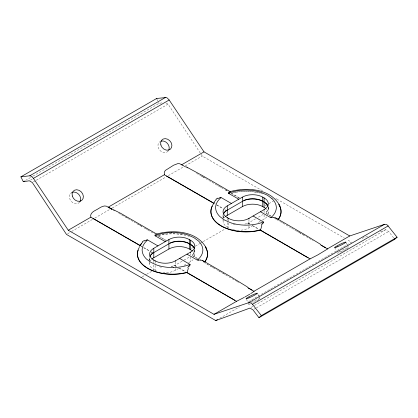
<?xml version="1.0" encoding="UTF-8"?>
<svg xmlns="http://www.w3.org/2000/svg" width="418" height="418" viewBox="0 0 418 418"><rect width="100%" height="100%" fill="white"/><g stroke="black" fill="none" stroke-linecap="round" stroke-linejoin="round"><path stroke-width="0.31" stroke-dasharray="2.09 1.57" d="M268.299 207.965L268.299 206.931M149.581 261.025L149.597 258.021A14.405 8.313 0 0 0 150.005 260.419M223.055 218.008L223.071 215.604A14.405 8.313 0 0 0 223.478 218.003M70.783 193.283L71.619 192.588M25.55 180.393L32.338 176.474M32.907 176.15L159.039 103.324L162.424 102.807M30.441 180.127L32.134 179.144M33.445 181.861L35.708 180.555M36.277 180.231L168.062 104.139L202.228 156.045L262.844 191.026M67.611 233.766L71.008 231.807M71.572 231.483L92.498 219.398M94.761 218.091L109.469 209.601M112.296 207.971L166.03 176.945M168.292 175.638L184.699 166.171M185.263 165.841L202.228 156.045M142.188 276.836L146.054 274.605M146.608 274.286L153.234 270.456M191.507 248.36L192.625 247.717M195.415 246.103L200.441 243.203M201.001 242.879L202.678 241.912M203.232 241.588L225.015 229.017M264.991 205.938L266.684 204.961M268.936 203.655L273.45 201.053M182.107 261.234L174.572 265.54A14.405 8.313 0 0 1 171.312 266.731M183.998 260.142L189.667 256.871M255.576 218.818L248.046 223.123A14.405 8.313 0 0 1 245.956 223.964M258.413 217.182L263.136 214.455M162.842 272.583A14.405 8.313 0 0 0 175.492 270.268L179.275 268.084M183.998 265.357L185.89 264.27M188.722 262.629L190.613 261.537A14.405 8.313 0 0 0 193.022 259.693M237.288 230.245A14.405 8.313 0 0 0 248.961 227.852L252.744 225.668M258.413 222.397L260.304 221.305M262.19 220.213L264.082 219.121A14.405 8.313 0 0 0 267.118 216.545M219.743 318.291L239.54 306.864M248.59 301.639L351.533 242.205L346.867 239.514M251.066 307.444L253.893 305.814M254.463 305.485L385.683 229.728L388.693 231.462L393.96 238.344M254.076 309.184L255.774 308.202M256.339 307.878L388.693 231.462M362.202 238.307L368.608 235.966M380.349 231.676L385.683 229.728M123.32 215.698L123.984 216.08M201.445 175.957L202.944 176.819M125.975 217.224L127.474 218.086M165.993 102.948L168.062 104.139M275.796 198.503L276.831 199.099M276.925 199.151L344.275 238.02M299.366 232.455L301.55 233.714M203.441 177.107L204.945 177.969M219.445 186.334L220.944 187.201M225.448 189.803L228.447 191.533M231.447 193.268L239.368 197.839M268.257 207.187A14.405 8.313 0 0 1 265.383 212.856L271.366 216.305M282.437 222.695L282.892 222.956M296.702 230.919L298.833 232.147M196.596 173.345L201.972 176.448M202.505 176.757L217.02 185.132M217.553 185.44L220.782 187.301M221.315 187.614L224.544 189.474M225.077 189.782L228.306 191.643M230.992 193.194L239.054 197.845M271.292 216.451L265.383 212.856M274.511 218.311L276.12 219.241M276.659 219.549L290.62 227.606M291.691 228.223L298.671 232.251M299.21 232.565L302.428 234.42M302.966 234.733L313.171 240.616M214.915 203.817L215.354 204.068M216.655 204.82L223.034 208.504M224.732 209.481L225.072 209.679M244.781 224.126A14.405 8.313 0 0 0 248.041 222.935L250.105 224.126M252.859 225.715L259.186 229.362M249.656 224.053L248.041 222.935M252.341 225.6L258.784 229.32M216.785 205.086L222.679 208.488M223.128 220.359A14.405 8.313 0 0 0 227.272 227.094L228.589 227.857A14.405 8.313 0 0 0 229.545 228.359M137.977 224.137L139.476 224.999M139.978 225.292L141.974 226.441M145.976 228.75L147.476 229.618M167.028 240.909L157.957 235.653M194.788 249.603A14.405 8.313 0 0 1 191.914 255.273L197.348 258.408M207.6 264.322L208.059 264.589M210.332 265.9L210.787 266.161M223.233 273.335L225.365 274.563M211.701 266.689L215.317 268.774M219.669 271.282L222.716 273.038M118.827 213.284L120.441 214.215M121.513 214.831L135.489 222.898M136.561 223.515L139.784 225.375M140.323 225.689L143.546 227.549M144.085 227.857L147.308 229.717M147.847 230.031L154.832 234.059M157.523 235.611L165.585 240.266M197.286 258.559L191.914 255.273M203.728 262.274L217.684 270.331M218.222 270.645L221.446 272.499M221.984 272.813L225.203 274.668M225.741 274.981L235.94 280.865M237.016 281.486L238.626 282.416M141.012 245.983L142.313 246.735M143.62 247.487L149.566 250.92M151.264 251.897L151.943 252.289M171.312 266.543A14.405 8.313 0 0 0 174.572 265.352L176.636 266.543M179.39 268.131L185.712 271.778M140.641 245.956L141.712 246.573M143.855 247.811L149.21 250.904M150.82 251.829L151.891 252.451M176.187 266.47L174.572 265.352M178.873 268.016L185.315 271.737M149.66 262.776A14.405 8.313 0 0 0 153.803 269.511L154.336 269.819M154.435 269.876L155.12 270.274A14.405 8.313 0 0 0 157.142 271.245M302.094 234.033L304.309 235.313M235.836 280.63L236.949 281.272M258.977 296.608L260.038 298.619M246.369 299.288L247.482 301.404M157.246 99.688L157.842 100.9M158.589 102.415L159.039 103.324M345.879 242.215L347.206 244.927M347.473 245.465L348.539 247.634A6.296 0.517 -26.7 0 0 341.563 250.476A6.296 0.517 -26.7 0 0 338.559 252.89A6.296 0.517 -26.7 0 0 347.975 248.104M334.646 247.508L336.553 251.385M257.906 294.356L258.711 296.106M248.01 302.559L248.809 304.294M223.055 214.465L223.071 216.226M149.592 257.467L149.602 258.643M268.299 208.154L268.299 213.243M264.082 210.986L264.082 212.579M264.082 214.883L264.082 219.121M248.961 219.45L248.961 224.267M248.961 225.568L248.961 227.852M228.589 219.403L228.589 220.929M228.589 222.966L228.589 227.857M227.272 218.896L227.272 220.422M227.272 222.533L227.272 227.094M223.055 218.609L223.055 221.216M194.83 250.57L194.83 255.659M190.613 253.402L190.613 254.996M190.613 256.976L190.613 261.537M175.492 261.867L175.492 266.36M175.492 268.638L175.492 270.268M155.12 261.82L155.12 263.345M155.12 265.383L155.12 270.274M153.803 261.318L153.803 262.838M153.803 264.949L153.803 269.511M149.581 261.678L149.587 263.633M158.589 235.527A35.065 20.242 0 0 1 189.375 236.363M158.474 235.355A35.065 20.242 0 0 1 184.526 234.89M161.395 267.18A14.405 8.313 0 0 1 158.098 266.376M150.402 260.989A14.405 8.313 0 0 1 149.597 257.833M194.788 249.792A14.405 8.313 0 0 1 191.763 255.576M150.767 260.33A14.405 8.313 0 0 1 151.394 259.599M193.022 251.626A14.405 8.313 0 0 1 194.527 257.363M224.236 217.914A14.405 8.313 0 0 1 224.863 217.182M268.257 207.375A14.405 8.313 0 0 1 265.231 213.159M234.404 229.9A14.405 8.313 0 0 1 231.786 229.247M266.491 209.209A14.405 8.313 0 0 1 267.995 214.946M232.058 193.111A35.065 20.242 0 0 1 262.844 193.947M233.798 192.505A35.065 20.242 0 0 1 260.466 193.053M235.308 224.832A14.405 8.313 0 0 1 231.567 223.959M223.478 217.815A14.405 8.313 0 0 1 223.071 215.416M168.161 151.07A6.296 5.115 50 0 1 159.77 150.234A6.296 5.115 50 0 1 159.901 141.697M79.629 202.181A6.296 5.115 50 0 1 71.138 201.23A6.296 5.115 50 0 1 71.588 192.677M251.432 302.454A6.296 0.517 -26.7 0 1 257.687 299.361A6.296 0.517 -26.7 0 1 259.912 298.854M258.674 299.716A6.296 0.517 -26.7 0 1 252.373 303.013M250.335 303.886A6.296 0.517 -26.7 0 1 249.536 303.604"/><path stroke-width="0.63" d="M216.252 199.605L214.727 201.351L214.053 203.3L164.326 174.766L164.284 172.216L165.293 170.46L173.637 165.204L178.094 163.501L179.876 163.809L181.908 164.906M188.356 268.325L187.081 272.395M261.83 225.908L260.513 230.052M140.688 245.199L141.383 243.548L142.784 242.022M260.576 229.921L260.597 229.874A35.065 20.242 0 0 1 221.174 225.798A35.065 20.242 0 0 1 214.1 203.043M187.123 272.306L187.128 272.296A35.065 20.242 0 0 1 148.996 268.926A35.065 20.242 0 0 1 139.309 247.372M189.025 266.532L189.469 265.759M262.494 224.116L262.901 223.4M189.871 265.059L189.568 265.587M263.33 222.674L263.074 223.113M139.387 246.442L141.383 243.548M155.12 235.156L155.971 234.341M228.589 192.74L229.44 191.925M141.179 277.526L215.782 320.58L249.938 308.097L252.942 309.837L258.961 317.701L261.354 315.606L397.1 237.231L387.549 225.265A4.561 2.633 60 0 0 386.415 224.529L384.57 224.294L349.751 235.966L327.404 248.867L321.411 245.298M258.961 317.701L394.712 239.331L397.1 237.231M149.999 256.433A14.405 8.313 0 0 1 152.962 253.068L168.924 243.809A14.405 8.313 0 0 1 189.291 243.804L190.613 244.567A14.405 8.313 0 0 1 194.616 249.023M223.468 214.016A14.405 8.313 0 0 1 226.431 210.651L242.393 201.392A14.405 8.313 0 0 1 262.765 201.387L264.082 202.15A14.405 8.313 0 0 1 267.797 205.855M250.68 293.666L254.107 291.383A8.37 0.794 -26.1 0 0 253.925 291.289L247.466 287.432M141.085 277.474L66.483 234.42L32.317 182.514L29.307 180.78L23.288 181.699L20.9 176.845L156.645 98.476L166.197 97.53A4.561 2.633 60 0 1 167.331 98.094L169.175 99.996L204.005 151.859L349.751 235.966M20.9 176.845L29.788 175.795L165.538 97.42M23.288 181.699L24.422 181.046M29.788 175.795L30.446 175.9A4.561 2.633 60 0 1 31.58 176.469L33.43 178.366L169.175 99.996M33.43 178.366L68.259 230.229L90.858 217.182L140.103 245.648M90.858 217.182C89.698 213.723 93.083 211.477 95.706 210.191C99.265 208.53 104.066 203.718 108.178 207.182L164.326 174.766M181.652 164.765L204.005 151.859M153.803 260.555L153.803 260.048A14.405 8.313 0 0 1 153.803 248.287L157.931 245.899A22.185 12.812 -60 0 1 158.412 245.596L164.833 241.886A22.185 12.812 -60 0 1 165.309 241.641L168.919 239.556A14.405 8.313 0 0 1 189.291 239.556L190.608 240.313L190.613 244.378A14.405 8.313 0 0 1 194.616 248.835M227.272 218.139L227.272 217.626A14.405 8.313 0 0 1 227.272 205.87L231.405 203.482A22.185 12.812 -60 0 1 231.88 203.179L238.302 199.47A22.185 12.812 -60 0 1 238.782 199.224L242.393 197.139A14.405 8.313 0 0 1 262.76 197.139L264.082 197.897L264.082 201.962A14.405 8.313 0 0 1 268.09 206.414M152.121 258.92A14.405 8.313 0 0 1 153.803 257.754L168.924 249.023A14.405 8.313 0 0 1 189.297 249.018L190.613 249.781A14.405 8.313 0 0 1 192.296 250.946M225.589 216.503A14.405 8.313 0 0 1 227.272 215.338L242.393 206.607A14.405 8.313 0 0 1 262.765 206.602L264.082 207.365A14.405 8.313 0 0 1 265.764 208.53M153.803 260.048L155.12 260.806A14.405 8.313 0 0 0 175.492 260.806L179.625 258.418A22.185 12.812 -60 0 1 180.101 258.115L186.522 254.405A22.185 12.812 -60 0 1 187.003 254.16L190.608 252.075A14.405 8.313 0 0 0 190.608 240.313M227.272 217.626L228.589 218.389A14.405 8.313 0 0 0 248.961 218.384L253.094 216.001A22.185 12.812 -60 0 1 253.569 215.698L259.996 211.989A22.185 12.812 -60 0 1 260.471 211.743L264.082 209.658A14.405 8.313 0 0 0 264.082 197.897M68.259 230.229L214.006 314.336L236.598 301.294L244.211 297.402M253.935 291.289L310.067 258.878L317.91 254.849L327.576 248.966A8.37 0.794 -26.1 0 0 327.399 248.872M249.797 294.178L244.891 297.01M215.782 320.58L217.48 319.598M214.006 314.336L248.82 302.663L384.57 224.294M248.82 302.663L250.669 302.898A4.561 2.633 60 0 1 251.803 303.64L252.462 304.294L388.207 225.924M217.93 198.555L220.056 197.667M144.456 240.972L146.587 240.084M186.214 166.813L202.056 175.388L230.104 191.611C247.101 186.872 271.125 188.643 280.029 206.152M108.868 207.443L120.562 213.279L156.635 234.028C173.632 229.289 197.651 231.06 206.56 248.569M271.914 217.715L274.004 217.559M198.487 260.127L200.535 259.975M198.445 260.132L198.686 260.101M230.104 191.611L230.631 192.024M156.635 234.028L157.022 234.268M108.178 207.182L108.821 207.537M183.695 165.904L184.019 166.082M182.034 164.979L182.676 165.335M310.067 258.878L308.254 257.869M110.551 208.498L111.193 208.854M236.598 301.294L234.785 300.291M184.662 166.437L184.981 166.615M185.305 166.792L185.623 166.97M108.952 207.605L109.589 207.965M111.512 209.031L111.836 209.209M182.932 165.476L183.445 165.758M92.958 218.442L140.124 245.47M186.909 167.686L187.233 167.864M109.72 208.033L110.227 208.321M113.759 210.28L114.083 210.463M243.887 200.64L243.887 200.447A14.405 8.313 0 0 1 262.765 201.199L264.082 201.962M320.684 244.953L321.761 245.575M322.294 245.883L325.517 247.743M238.782 199.224L228.51 193.299A30.566 17.645 0 0 1 244.807 190.127A29.448 16.997 0 0 1 247.451 190.133L250.413 190.305A30.807 17.781 0 0 1 261.569 192.604L267.421 195.243L271.993 198.618M260.471 211.743L270.796 217.7A30.566 17.645 0 0 0 276.22 208.963A29.448 16.997 0 0 0 276.282 206.769L275.985 205.06A30.807 17.781 0 0 0 271.993 198.618M231.405 203.482L221.132 197.557A30.566 17.645 0 0 0 215.714 206.293A29.448 16.997 0 0 0 215.651 208.493L215.949 210.202A30.807 17.781 0 0 0 219.936 216.639L224.508 220.02L230.36 222.658A30.807 17.781 0 0 0 241.515 224.957L244.478 225.13A29.448 16.997 0 0 0 247.127 225.135A30.566 17.645 0 0 0 263.413 221.953L253.094 216.001M225.751 210.071L226.431 210.651M260.053 229.863L308.181 257.828L259.855 229.942M166.427 176.025L213.572 203.232M170.419 243.057L170.419 242.863A14.405 8.313 0 0 1 189.291 243.616L190.613 244.378M110.765 208.629L111.841 209.251M248.292 287.992L252.049 290.16M165.309 241.641L155.041 235.715A30.566 17.645 0 0 1 171.338 232.544M187.003 254.16L197.327 260.116A30.566 17.645 0 0 0 202.746 251.38A29.448 16.997 0 0 0 202.814 249.185L202.516 247.477A30.807 17.781 0 0 0 198.524 241.04L193.952 237.659L188.1 235.02A30.807 17.781 0 0 0 176.945 232.721L173.982 232.549A29.448 16.997 0 0 0 171.338 232.539M157.931 245.899L147.664 239.974A30.566 17.645 0 0 0 142.245 248.715A29.448 16.997 0 0 0 142.183 250.91L142.481 252.618A30.807 17.781 0 0 0 146.467 259.055L151.039 262.436L156.891 265.075A30.807 17.781 0 0 0 168.046 267.374L171.009 267.546A29.448 16.997 0 0 0 173.658 267.551M179.625 258.418L189.95 264.38A30.566 17.645 0 0 1 173.658 267.546M152.622 252.681L152.962 253.068M186.58 272.28L234.717 300.244L186.386 272.358M320.888 244.551L304.032 234.237L275.676 217.909L277.437 219.236M247.419 286.967L230.564 276.653L202.207 260.325L203.859 261.511M252.462 304.294L261.354 315.606M394.336 238.835L394.712 239.331M156.645 98.476L156.949 99.082M264.082 202.15L264.082 207.365M264.082 209.658L264.082 210.186M262.76 197.139L262.765 201.199M262.765 201.387L262.765 206.602M248.961 218.384L248.961 218.917M242.393 197.139L242.393 206.607M228.589 218.389L228.589 218.896M227.272 205.87L227.272 215.338M190.613 244.567L190.613 249.781M190.608 252.075L190.608 252.608M189.291 239.556L189.291 243.616M189.291 243.804L189.297 249.018M175.492 260.806L175.492 261.334M168.919 239.556L168.924 249.023M155.12 260.806L155.12 261.313M153.803 248.287L153.803 257.754M205.416 247.137A35.065 20.242 0 0 1 204.773 262.018M187.013 272.531A35.065 20.242 0 0 1 150.72 269.976A35.065 20.242 0 0 1 138.107 250.163M205.431 246.954A35.065 20.242 0 0 1 204.726 261.872M149.999 256.244A14.405 8.313 0 0 1 152.962 252.88M142.434 241.708A6.009 3.945 -31.3 0 1 144.335 240.538M146.603 240.094A1.254 1.05 2.7 0 1 147.497 239.765M190.075 264.354A1.918 1.181 -3.6 0 1 190.018 265.09M187.849 267.865A6.129 3.522 88.3 0 1 188.737 265.932M154.916 235.695A1.918 1.029 3.3 0 1 155.355 235.282M155.339 235.966A6.129 1.04 -56.1 0 1 156.071 235.182M200.504 260.163A6.009 4.964 -44.1 0 1 202.166 260.414M198.001 259.944A1.254 0.303 -1.5 0 1 197.479 259.986M278.905 204.538A35.065 20.242 0 0 1 278.195 219.455M278.884 204.715A35.065 20.242 0 0 1 278.242 219.602M260.482 230.114A35.065 20.242 0 0 1 223.139 227.058A35.065 20.242 0 0 1 212.208 206.215M223.468 213.828A14.405 8.313 0 0 1 226.431 210.463M215.902 199.292A6.009 3.945 -31.3 0 1 217.804 198.122M220.072 197.677A1.254 1.05 2.7 0 1 220.965 197.348M263.544 221.937A1.918 1.181 -3.6 0 1 263.486 222.674M261.318 225.448A6.129 3.522 88.3 0 1 262.206 223.515M228.385 193.278A1.918 1.029 3.3 0 1 228.824 192.865M228.808 193.55A6.129 1.04 -56.1 0 1 229.539 192.766M273.973 217.747A6.009 4.964 -44.1 0 1 275.634 217.997M271.47 217.527A1.254 0.303 -1.5 0 1 270.948 217.569M160.81 141.242A6.296 5.115 50 0 1 167.367 143.379A6.296 5.115 50 0 1 168.705 150.219M72.042 192.447A6.296 5.115 50 0 1 78.934 194.61A6.296 5.115 50 0 1 79.927 201.774M160.836 144.915A6.296 5.105 48.5 0 0 170.372 149.2A6.296 5.105 48.5 0 0 167.566 139.184A6.296 5.105 48.5 0 0 160.836 144.915M72.304 196.032A6.296 5.105 48.5 0 0 81.839 200.311A6.296 5.105 48.5 0 0 79.039 190.3A6.296 5.105 48.5 0 0 72.304 196.032M337.572 246.751A6.296 0.596 -26.1 0 0 345.916 242.1A6.296 0.596 -26.1 0 0 337.295 245.732A6.296 0.596 -26.1 0 0 337.572 246.751M249.039 297.867A6.296 0.596 -26.1 0 0 257.383 293.211A6.296 0.596 -26.1 0 0 248.767 296.848A6.296 0.596 -26.1 0 0 249.039 297.867"/></g></svg>
